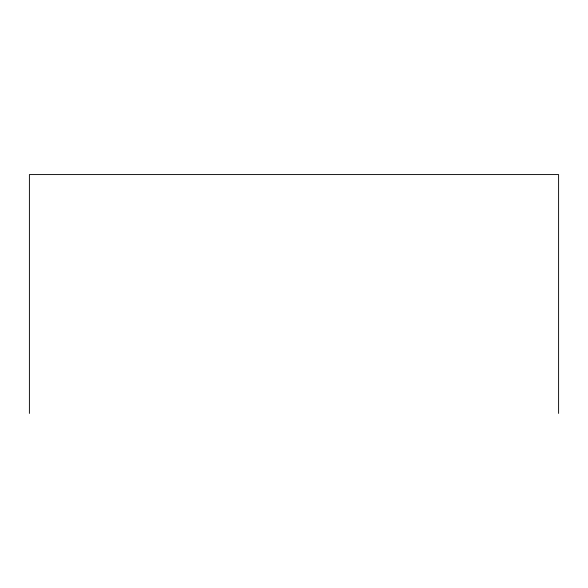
<?xml version="1.0" encoding="UTF-8"?>
<svg xmlns="http://www.w3.org/2000/svg" width="588" height="588" viewBox="0 0 588 588"><rect width="100%" height="100%" fill="white"/><g stroke="black" fill="none" stroke-linecap="round" stroke-linejoin="round"><path stroke-width="0.88" d="M558.6 413.423L558.6 174.577L29.4 174.577L29.4 413.423"/></g></svg>
